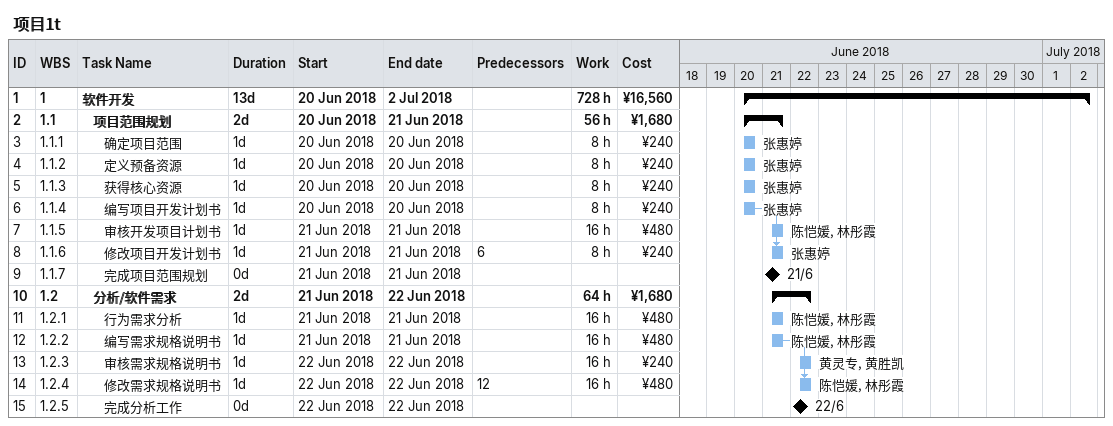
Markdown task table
项目1t

| ID | WBS | Task | Duration | Start | Finish | Predecessors | Resources | Work (h) | Cost (¥) |
|---|---|---|---|---|---|---|---|---|---|
| 1 | 1 | **软件开发** | 13d | 2018-06-20 | 2018-07-02 |  |  | 728 | 16560 |
| 2 | 1.1 | **项目范围规划** | 2d | 2018-06-20 | 2018-06-21 |  |  | 56 | 1680 |
| 3 | 1.1.1 | 确定项目范围 | 1d | 2018-06-20 | 2018-06-20 |  | 张惠婷 | 8 | 240 |
| 4 | 1.1.2 | 定义预备资源 | 1d | 2018-06-20 | 2018-06-20 |  | 张惠婷 | 8 | 240 |
| 5 | 1.1.3 | 获得核心资源 | 1d | 2018-06-20 | 2018-06-20 |  | 张惠婷 | 8 | 240 |
| 6 | 1.1.4 | 编写项目开发计划书 | 1d | 2018-06-20 | 2018-06-20 |  | 张惠婷 | 8 | 240 |
| 7 | 1.1.5 | 审核开发项目计划书 | 1d | 2018-06-21 | 2018-06-21 |  | 陈恺媛, 林彤霞 | 16 | 480 |
| 8 | 1.1.6 | 修改项目开发计划书 | 1d | 2018-06-21 | 2018-06-21 | 6 | 张惠婷 | 8 | 240 |
| 9 | 1.1.7 | 完成项目范围规划 | 0d | 2018-06-21 | 2018-06-21 |  |  |  |  |
| 10 | 1.2 | **分析/软件需求** | 2d | 2018-06-21 | 2018-06-22 |  |  | 64 | 1680 |
| 11 | 1.2.1 | 行为需求分析 | 1d | 2018-06-21 | 2018-06-21 |  | 陈恺媛, 林彤霞 | 16 | 480 |
| 12 | 1.2.2 | 编写需求规格说明书 | 1d | 2018-06-21 | 2018-06-21 |  | 陈恺媛, 林彤霞 | 16 | 480 |
| 13 | 1.2.3 | 审核需求规格说明书 | 1d | 2018-06-22 | 2018-06-22 |  | 黄灵专, 黄胜凯 | 16 | 240 |
| 14 | 1.2.4 | 修改需求规格说明书 | 1d | 2018-06-22 | 2018-06-22 | 12 | 陈恺媛, 林彤霞 | 16 | 480 |
| 15 | 1.2.5 | 完成分析工作 | 0d | 2018-06-22 | 2018-06-22 |  |  |  |  |
